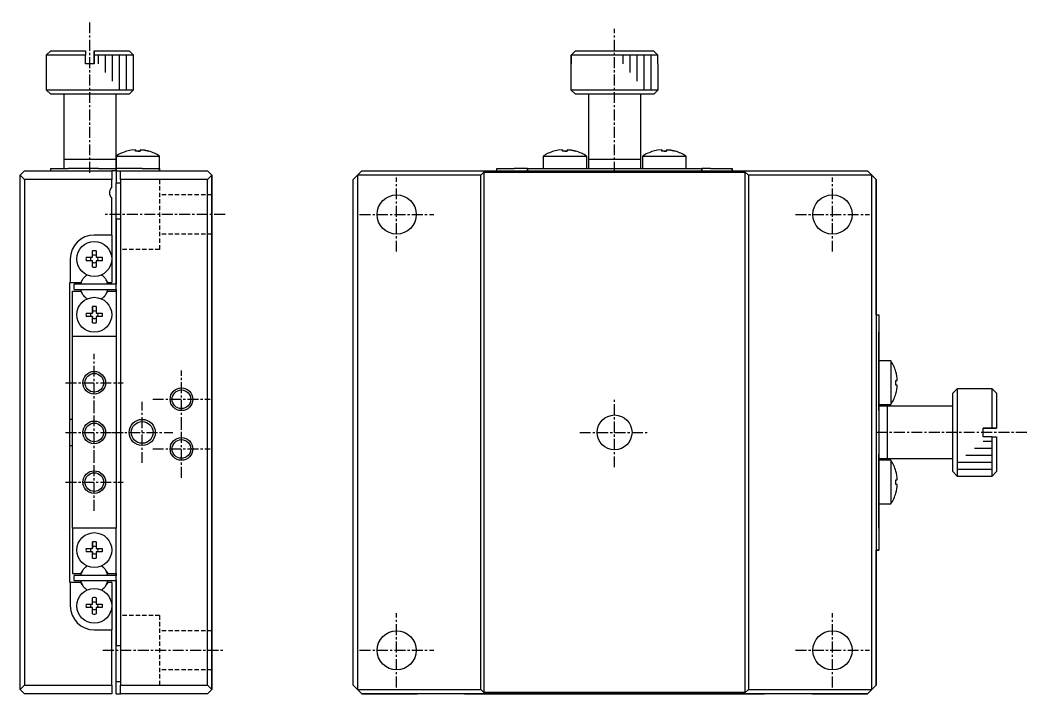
# Model space of a CAD drawing. Extents: x 10 to 289, y 10 to 176.
# Drawn here: x 173.9 to 289.4, y 61.7 to 139 of the extents above; entities that cross this region are included whole.
import ezdxf

# ---------------------------------------------------------------- set-up
doc = ezdxf.new("R2010")
doc.units = 0
doc.linetypes.add('CENTER', pattern=[2, 1.25, -0.25, 0.25, -0.25])
doc.linetypes.add('DASHED', pattern=[0.75, 0.5, -0.25])
doc.layers.get('0').update_dxf_attribs({"linetype": 'CONTINUOUS'})
doc.layers.add('CENTER', color=1, linetype='CENTER')

msp = doc.modelspace()

# ---------------------------------------------------------------- linework, layer by layer
at = {"color": 7, "linetype": 'CONTINUOUS'}
for p, q in [((177.41, 135.49), (176.91, 134.99)), ((177.41, 135.49), (181.41, 135.49)), ((181.41, 135.49), (181.41, 134.99)), ((182.4, 135.49), (182.4, 134.99)), ((182.4, 135.49), (182.41, 135.49)), ((182.41, 134.99), (182.41, 135.49)), ((182.41, 135.49), (186.41, 135.49)), ((186.91, 134.99), (186.41, 135.49)), ((237.12, 134.99), (237.63, 135.49)), ((237.63, 135.49), (237.12, 134.99)), ((237.63, 135.49), (246.57, 135.49)), ((237.63, 135.49), (237.63, 135.49)), ((246.57, 135.49), (247.07, 134.99)), ((181.41, 134.99), (176.91, 134.99)), ((176.91, 134.99), (176.91, 130.99)), ((181.41, 133.99), (181.41, 134.99)), ((182.41, 133.99), (181.41, 133.99)), ((182.4, 133.99), (182.4, 134.99)), ((186.91, 134.99), (182.41, 134.99)), ((182.41, 134.99), (182.41, 133.99)), ((186.91, 130.99), (186.91, 134.99)), ((237.12, 133.99), (237.1, 133.99)), ((237.1, 133.99), (237.1, 130.99)), ((237.12, 134.99), (237.12, 133.99)), ((247.07, 134.99), (237.12, 134.99)), ((237.12, 133.99), (237.12, 134.99)), ((247.07, 133.99), (247.07, 134.99)), ((247.1, 133.99), (247.07, 133.99)), ((247.1, 130.99), (247.1, 133.99)), ((176.91, 130.99), (186.91, 130.99)), ((176.91, 130.99), (177.41, 130.49)), ((186.41, 130.49), (186.91, 130.99)), ((237.1, 130.99), (247.1, 130.99)), ((237.1, 130.99), (237.6, 130.49)), ((246.6, 130.49), (247.1, 130.99)), ((178.91, 130.49), (177.41, 130.49)), ((186.41, 130.49), (177.41, 130.49)), ((181.9, 130.49), (178.91, 130.49)), ((184.91, 130.49), (178.91, 130.49)), ((178.91, 130.49), (178.91, 122.99)), ((184.91, 130.49), (181.9, 130.49)), ((186.41, 130.49), (184.91, 130.49)), ((184.91, 123.39), (184.91, 130.49)), ((239.1, 130.49), (237.6, 130.49)), ((246.6, 130.49), (237.6, 130.49)), ((245.1, 130.49), (239.1, 130.49)), ((245.1, 130.49), (239.1, 130.49)), ((239.1, 130.49), (239.1, 122.99)), ((246.6, 130.49), (245.1, 130.49)), ((245.1, 122.99), (245.1, 130.49)), ((186.64, 124.07), (186.14, 123.96)), ((186.14, 123.96), (186.15, 123.96)), ((186.14, 123.96), (186.14, 123.96)), ((187.14, 124.13), (186.64, 124.07)), ((187.14, 124.13), (187.14, 123.96)), ((187.14, 124.07), (187.14, 124.13)), ((187.14, 123.96), (187.14, 124.07)), ((187.66, 123.96), (187.14, 123.96)), ((187.15, 124.13), (187.15, 123.96)), ((187.15, 124.13), (187.15, 124.07)), ((187.15, 124.07), (187.15, 123.96)), ((187.41, 123.96), (187.67, 123.96)), ((188.17, 124.07), (187.66, 124.13)), ((187.66, 124.13), (187.66, 124.07)), ((187.66, 124.07), (187.66, 123.96)), ((187.67, 124.13), (187.67, 124.13)), ((187.67, 124.13), (188.17, 124.07)), ((188.17, 124.07), (188.67, 123.96)), ((188.66, 123.96), (188.17, 124.07)), ((188.67, 123.96), (188.66, 123.96)), ((235.63, 124.07), (235.14, 123.96)), ((235.14, 123.96), (235.14, 123.96)), ((235.14, 123.96), (235.14, 123.96)), ((236.14, 124.13), (235.63, 124.07)), ((236.13, 124.07), (236.14, 124.13)), ((236.13, 123.96), (236.13, 124.07)), ((236.65, 123.96), (236.13, 123.96)), ((236.14, 124.13), (236.14, 123.96)), ((236.14, 124.13), (236.14, 123.96)), ((236.14, 124.13), (236.14, 124.07)), ((236.14, 124.07), (236.15, 123.96)), ((236.4, 123.96), (236.67, 123.96)), ((236.66, 124.13), (236.65, 124.07)), ((236.65, 124.07), (236.65, 123.96)), ((236.66, 124.13), (236.66, 124.13)), ((237.16, 124.07), (236.66, 124.13)), ((236.66, 124.13), (237.16, 124.07)), ((237.66, 123.96), (237.16, 124.07)), ((237.16, 124.07), (237.66, 123.96)), ((237.66, 123.96), (237.66, 123.96)), ((247.03, 124.07), (246.54, 123.96)), ((246.54, 123.96), (246.54, 123.96)), ((246.54, 123.96), (246.54, 123.96)), ((247.54, 124.13), (247.03, 124.07)), ((247.53, 124.07), (247.54, 124.13)), ((247.53, 123.96), (247.53, 124.07)), ((248.05, 123.96), (247.53, 123.96)), ((247.54, 124.13), (247.54, 123.96)), ((247.54, 124.13), (247.54, 123.96)), ((247.54, 124.13), (247.54, 124.07)), ((247.54, 124.07), (247.55, 123.96)), ((247.8, 123.96), (248.07, 123.96)), ((248.06, 124.13), (248.05, 124.07)), ((248.05, 124.07), (248.05, 123.96)), ((248.06, 124.13), (248.06, 124.13)), ((248.56, 124.07), (248.06, 124.13)), ((248.06, 124.13), (248.56, 124.07)), ((249.06, 123.96), (248.56, 124.07)), ((248.56, 124.07), (249.06, 123.96)), ((249.06, 123.96), (249.06, 123.96)), ((184.91, 122.99), (178.91, 122.99)), ((184.91, 122.99), (178.91, 122.99)), ((178.91, 122.99), (178.91, 121.99)), ((184.91, 123.39), (189.91, 123.39)), ((184.91, 123.39), (184.91, 121.99)), ((184.91, 122.99), (184.91, 123.39)), ((184.91, 121.99), (184.91, 122.99)), ((189.91, 121.99), (189.91, 123.39)), ((233.9, 123.39), (236.38, 123.39)), ((233.9, 123.39), (233.9, 121.99)), ((236.38, 123.39), (238.9, 123.39)), ((238.9, 121.99), (238.9, 123.39)), ((242.1, 122.99), (239.1, 122.99)), ((242.1, 122.99), (239.1, 122.99)), ((239.1, 122.99), (239.1, 121.99)), ((245.1, 122.99), (242.1, 122.99)), ((245.1, 122.99), (242.1, 122.99)), ((245.1, 121.99), (245.1, 122.99)), ((245.3, 123.39), (247.78, 123.39)), ((245.3, 123.39), (245.3, 121.99)), ((247.78, 123.39), (250.3, 123.39)), ((250.3, 121.99), (250.3, 123.39)), ((173.91, 121.19), (174.41, 121.69)), ((174.41, 121.69), (184.41, 121.69)), ((177.41, 121.69), (177.41, 121.99)), ((177.41, 121.99), (179.41, 121.99)), ((182.91, 121.99), (179.41, 121.99)), ((182.91, 121.99), (184.91, 121.99)), ((184.91, 121.69), (184.41, 121.69)), ((184.41, 121.69), (184.41, 120.69)), ((184.91, 121.99), (184.91, 121.69)), ((184.91, 121.69), (184.91, 121.99)), ((185.91, 121.99), (184.91, 121.99)), ((184.91, 121.99), (184.91, 121.69)), ((184.91, 121.69), (184.91, 121.99)), ((184.91, 121.69), (185.41, 121.69)), ((184.91, 121.69), (184.91, 120.29)), ((185.41, 121.69), (195.41, 121.69)), ((185.41, 120.69), (185.41, 121.69)), ((187.91, 121.99), (185.91, 121.99)), ((187.91, 121.99), (189.91, 121.99)), ((189.91, 121.99), (189.91, 121.69)), ((189.91, 121.69), (189.91, 121.99)), ((195.41, 121.69), (195.91, 121.19)), ((195.91, 121.19), (195.41, 121.69)), ((195.56, 121.54), (195.91, 121.19)), ((195.91, 121.19), (195.56, 121.54)), ((213.1, 121.69), (212.6, 121.19)), ((213.1, 121.69), (271.1, 121.69)), ((226.75, 121.19), (227.1, 121.54)), ((227.1, 121.54), (227.1, 61.84)), ((227.1, 121.54), (257.1, 121.54)), ((228.6, 121.69), (228.6, 121.99)), ((228.6, 121.99), (230.6, 121.99)), ((231.1, 121.99), (230.6, 121.99)), ((232.1, 121.99), (231.1, 121.99)), ((232.1, 121.69), (232.1, 121.99)), ((232.1, 121.99), (234.1, 121.99)), ((232.1, 121.99), (232.1, 121.69)), ((234.1, 121.99), (236.4, 121.99)), ((236.4, 121.99), (247.8, 121.99)), ((247.8, 121.99), (250.1, 121.99)), ((250.1, 121.99), (252.1, 121.99)), ((252.1, 121.99), (252.1, 121.69)), ((252.1, 121.69), (252.1, 121.99)), ((253.1, 121.99), (252.1, 121.99)), ((253.1, 121.99), (253.6, 121.99)), ((253.6, 121.99), (255.6, 121.99)), ((255.6, 121.99), (255.6, 121.69)), ((255.6, 121.75), (255.6, 121.99)), ((257.1, 61.84), (257.1, 121.54)), ((257.1, 121.54), (257.45, 121.19)), ((271.6, 121.19), (271.1, 121.69)), ((173.91, 62.19), (173.91, 121.19)), ((174.41, 120.69), (173.91, 121.19)), ((174.41, 120.69), (174.41, 62.69)), ((184.41, 120.69), (174.41, 120.69)), ((184.41, 119.86), (184.41, 120.69)), ((184.91, 116.19), (184.91, 120.29)), ((185.41, 120.29), (184.91, 120.29)), ((185.41, 120.69), (185.41, 62.69)), ((195.41, 120.69), (185.41, 120.69)), ((195.91, 121.19), (195.41, 120.69)), ((195.41, 62.69), (195.41, 120.69)), ((195.91, 121.19), (195.91, 62.19)), ((195.91, 62.19), (195.91, 121.19)), ((212.6, 121.19), (212.1, 120.69)), ((212.1, 62.69), (212.1, 120.69)), ((212.6, 121.19), (212.6, 62.19)), ((226.75, 121.19), (212.6, 121.19)), ((226.75, 62.19), (226.75, 121.19)), ((257.45, 121.19), (257.45, 62.19)), ((271.6, 121.19), (257.45, 121.19)), ((271.6, 62.19), (271.6, 121.19)), ((272.1, 120.69), (271.6, 121.19)), ((272.1, 120.69), (272.1, 62.69)), ((272.1, 105.19), (272.1, 120.69)), ((184.41, 114.34), (184.41, 118.53)), ((195.91, 116.69), (195.91, 118.94)), ((195.91, 114.44), (195.91, 118.94)), ((195.91, 114.44), (195.91, 116.69)), ((184.91, 108.69), (184.91, 116.19)), ((184.91, 116.19), (185.41, 116.19)), ((184.91, 116.19), (184.91, 108.69)), ((184.41, 114.34), (182.41, 114.34)), ((184.41, 114.34), (184.41, 111.59)), ((182.21, 111.79), (182.21, 112.52)), ((182.61, 112.52), (182.61, 111.79)), ((179.66, 111.59), (179.66, 108.89)), ((181.48, 111.79), (182.21, 111.79)), ((182.21, 111.39), (181.48, 111.39)), ((182.21, 110.67), (182.21, 111.39)), ((182.61, 111.79), (183.33, 111.79)), ((182.61, 111.39), (182.61, 110.67)), ((183.33, 111.39), (182.61, 111.39)), ((184.41, 111.59), (184.41, 108.89)), ((179.66, 108.89), (179.61, 108.89)), ((179.61, 93.69), (179.61, 108.89)), ((179.66, 108.89), (180.86, 108.89)), ((180.11, 108.09), (180.11, 108.69)), ((184.91, 108.69), (180.11, 108.69)), ((181.03, 109.19), (180.86, 108.89)), ((183.95, 108.89), (183.78, 109.19)), ((183.95, 108.89), (184.41, 108.89)), ((184.91, 108.09), (184.91, 108.69)), ((179.91, 107.89), (180.86, 107.89)), ((179.91, 102.69), (179.91, 107.89)), ((180.11, 108.09), (184.91, 108.09)), ((180.86, 107.89), (181.03, 107.6)), ((180.86, 107.89), (181.03, 107.6)), ((183.78, 107.6), (183.95, 107.89)), ((183.95, 107.89), (184.91, 107.89)), ((184.91, 107.89), (184.91, 108.09)), ((184.91, 108.09), (184.91, 107.89)), ((184.91, 107.89), (184.91, 102.69)), ((181.48, 105.39), (182.21, 105.39)), ((182.21, 105.39), (182.21, 106.12)), ((182.21, 106.12), (182.21, 105.58)), ((182.21, 105.58), (182.21, 105.39)), ((182.61, 106.12), (182.61, 105.39)), ((182.61, 105.39), (183.33, 105.39)), ((272.1, 105.19), (272.4, 105.19)), ((272.4, 105.19), (272.4, 103.19)), ((272.4, 105.19), (272.4, 103.19)), ((182.21, 104.99), (181.48, 104.99)), ((182.21, 104.27), (182.21, 104.99)), ((182.21, 104.99), (182.21, 104.81)), ((182.21, 104.27), (182.21, 104.81)), ((182.61, 104.99), (182.61, 104.27)), ((183.33, 104.99), (182.61, 104.99)), ((272.4, 103.19), (272.4, 80.19)), ((272.4, 102.69), (272.4, 103.19)), ((179.91, 80.69), (179.91, 102.69)), ((184.91, 102.69), (179.91, 102.69)), ((184.91, 102.69), (184.91, 80.69)), ((272.4, 101.69), (272.4, 102.69)), ((272.4, 100.54), (272.4, 102.19)), ((272.4, 100.54), (272.4, 102.19)), ((272.4, 101.69), (272.4, 99.89)), ((272.4, 100.54), (272.4, 94.69)), ((272.4, 94.2), (272.4, 100.54)), ((273.79, 99.89), (272.4, 99.89)), ((273.79, 99.89), (273.79, 94.89)), ((274.36, 98.65), (274.37, 98.66)), ((274.36, 97.13), (274.36, 97.65)), ((274.36, 97.65), (274.53, 97.65)), ((274.53, 97.13), (274.36, 97.13)), ((274.37, 96.13), (274.36, 96.14)), ((281.4, 96.69), (280.9, 96.19)), ((280.9, 91.69), (280.9, 96.19)), ((281.4, 96.69), (281.4, 91.69)), ((285.4, 96.69), (281.4, 96.69)), ((285.4, 92.19), (285.4, 96.69)), ((285.9, 96.19), (285.4, 96.69)), ((285.9, 96.19), (285.9, 92.19)), ((285.9, 96.19), (285.9, 92.19)), ((272.4, 94.69), (272.4, 94.89)), ((272.4, 94.89), (273.79, 94.89)), ((179.61, 89.69), (179.61, 93.69)), ((184.91, 94.29), (184.91, 89.09)), ((273.4, 94.69), (272.4, 94.69)), ((273.4, 88.69), (273.4, 94.69)), ((273.4, 88.69), (273.4, 94.69)), ((280.9, 94.69), (273.4, 94.69)), ((179.91, 93.19), (179.61, 93.19)), ((280.9, 87.19), (280.9, 91.69)), ((281.4, 91.69), (281.4, 86.69)), ((284.4, 91.19), (284.4, 92.19)), ((285.4, 92.19), (284.4, 92.19)), ((284.4, 92.19), (285.4, 92.19)), ((284.4, 91.19), (284.4, 92.19)), ((285.4, 92.19), (285.9, 92.19)), ((285.9, 92.19), (285.4, 92.19)), ((179.61, 90.19), (179.91, 90.19)), ((285.4, 91.19), (284.4, 91.19)), ((285.4, 86.69), (285.4, 91.19)), ((285.4, 91.19), (285.9, 91.19)), ((285.9, 91.19), (285.9, 87.19)), ((285.9, 91.19), (285.9, 87.19)), ((179.61, 74.49), (179.61, 89.69)), ((272.4, 82.84), (272.4, 89.19)), ((272.4, 88.69), (272.4, 82.84)), ((272.4, 88.49), (272.4, 88.69)), ((272.4, 88.69), (273.4, 88.69)), ((273.79, 88.49), (272.4, 88.49)), ((273.4, 88.69), (280.9, 88.69)), ((273.79, 88.49), (273.79, 83.49)), ((274.36, 87.25), (274.37, 87.26)), ((280.9, 87.19), (281.4, 86.69)), ((281.4, 86.69), (285.4, 86.69)), ((285.4, 86.69), (285.9, 87.19)), ((274.36, 85.73), (274.36, 86.25)), ((274.36, 86.25), (274.53, 86.25)), ((274.53, 85.73), (274.36, 85.73)), ((274.37, 84.73), (274.36, 84.74)), ((272.4, 83.49), (272.4, 81.69)), ((272.4, 83.49), (273.79, 83.49)), ((272.4, 81.19), (272.4, 82.84)), ((272.4, 81.19), (272.4, 82.84)), ((272.4, 80.69), (272.4, 81.69)), ((184.91, 80.69), (179.91, 80.69)), ((179.91, 80.69), (179.91, 75.49)), ((184.91, 75.49), (184.91, 80.69)), ((272.4, 80.69), (272.4, 80.19)), ((272.4, 80.19), (272.4, 78.19)), ((272.4, 80.19), (272.4, 78.19)), ((182.21, 78.39), (182.21, 79.12)), ((182.21, 79.12), (182.21, 78.58)), ((182.21, 78.58), (182.21, 78.39)), ((182.61, 79.12), (182.61, 78.39)), ((181.48, 78.39), (182.21, 78.39)), ((182.21, 77.99), (181.48, 77.99)), ((182.21, 77.27), (182.21, 77.99)), ((182.21, 77.99), (182.21, 77.81)), ((182.21, 77.27), (182.21, 77.81)), ((182.61, 78.39), (183.33, 78.39)), ((182.61, 77.99), (182.61, 77.27)), ((183.33, 77.99), (182.61, 77.99)), ((272.4, 78.19), (272.1, 78.19)), ((272.1, 78.19), (272.4, 78.19)), ((272.1, 62.69), (272.1, 78.19)), ((179.91, 75.49), (180.86, 75.49)), ((180.11, 74.69), (180.11, 75.29)), ((184.91, 75.29), (180.11, 75.29)), ((180.86, 75.49), (181.03, 75.79)), ((180.86, 75.49), (181.03, 75.79)), ((183.78, 75.79), (183.95, 75.49)), ((183.95, 75.49), (184.91, 75.49)), ((184.91, 75.29), (184.91, 75.49)), ((184.91, 75.49), (184.91, 75.29)), ((184.91, 74.69), (184.91, 75.29)), ((179.66, 74.49), (179.61, 74.49)), ((179.66, 74.49), (179.66, 71.79)), ((180.86, 74.49), (179.66, 74.49)), ((180.11, 74.69), (184.91, 74.69)), ((181.03, 74.2), (180.86, 74.49)), ((183.95, 74.49), (183.78, 74.2)), ((184.41, 74.49), (183.95, 74.49)), ((184.41, 74.49), (184.41, 71.79)), ((184.91, 67.19), (184.91, 74.69)), ((184.91, 74.69), (184.91, 67.19)), ((181.48, 71.99), (182.21, 71.99)), ((182.21, 71.99), (182.21, 72.72)), ((182.61, 72.72), (182.61, 71.99)), ((182.61, 71.99), (183.33, 71.99)), ((184.41, 71.79), (184.41, 69.04)), ((182.21, 71.59), (181.48, 71.59)), ((182.21, 70.87), (182.21, 71.59)), ((182.61, 71.59), (182.61, 70.87)), ((183.33, 71.59), (182.61, 71.59)), ((182.41, 69.04), (184.41, 69.04)), ((184.41, 62.69), (184.41, 69.04)), ((195.91, 66.69), (195.91, 68.94)), ((195.91, 64.44), (195.91, 68.94)), ((185.41, 67.19), (184.91, 67.19)), ((184.91, 63.09), (184.91, 67.19)), ((195.91, 64.44), (195.91, 66.69)), ((173.91, 62.19), (174.41, 62.69)), ((174.41, 62.69), (184.41, 62.69)), ((184.41, 62.69), (184.41, 61.69)), ((185.41, 63.09), (184.91, 63.09)), ((184.91, 61.69), (184.91, 63.09)), ((185.41, 62.69), (195.41, 62.69)), ((185.41, 61.69), (185.41, 62.69)), ((195.41, 62.69), (195.91, 62.19)), ((212.1, 62.69), (212.6, 62.19)), ((271.6, 62.19), (272.1, 62.69)), ((174.41, 61.69), (173.91, 62.19)), ((184.41, 61.69), (174.41, 61.69)), ((184.91, 61.69), (185.41, 61.69)), ((195.41, 61.69), (185.41, 61.69)), ((195.91, 62.19), (195.41, 61.69)), ((195.41, 61.69), (195.91, 62.19)), ((195.56, 61.84), (195.91, 62.19)), ((195.91, 62.19), (195.56, 61.84)), ((212.6, 62.19), (213.1, 61.69)), ((212.6, 62.19), (226.75, 62.19)), ((271.1, 61.69), (213.1, 61.69)), ((213.1, 61.69), (219.45, 61.69)), ((222.2, 61.69), (219.45, 61.69)), ((224.9, 61.69), (222.2, 61.69)), ((224.9, 61.69), (259.3, 61.69)), ((227.1, 61.84), (226.75, 62.19)), ((257.1, 61.84), (227.1, 61.84)), ((257.45, 62.19), (257.1, 61.84)), ((257.45, 62.19), (271.6, 62.19)), ((262, 61.69), (259.3, 61.69)), ((264.75, 61.69), (268.94, 61.69)), ((268.94, 61.69), (270.26, 61.69)), ((270.26, 61.69), (271.1, 61.69)), ((271.1, 61.69), (271.6, 62.19))]:
    msp.add_line(p, q, dxfattribs=at)
at = {"color": 3, "linetype": 'CONTINUOUS'}
for p, q in [((182.91, 133.99), (182.91, 134.99)), ((183.71, 132.99), (183.71, 134.99)), ((184.51, 131.99), (184.51, 134.99)), ((185.31, 130.99), (185.31, 134.99)), ((186.11, 130.99), (186.11, 134.99)), ((243.1, 133.99), (243.1, 134.99)), ((243.9, 132.99), (243.9, 134.99)), ((244.7, 131.99), (244.7, 134.99)), ((245.5, 130.99), (245.5, 134.99)), ((246.3, 130.99), (246.3, 134.99)), ((284.4, 90.69), (285.4, 90.69)), ((282.4, 89.09), (285.4, 89.09)), ((283.4, 89.89), (285.4, 89.89)), ((281.4, 88.29), (285.4, 88.29)), ((281.4, 87.49), (285.4, 87.49))]:
    msp.add_line(p, q, dxfattribs=at)
at = {"color": 3, "linetype": 'DASHED'}
for p, q in [((189.91, 120.69), (189.91, 112.69)), ((195.91, 118.94), (189.91, 118.94)), ((195.91, 114.44), (189.91, 114.44)), ((189.91, 112.69), (185.41, 112.69)), ((189.91, 70.69), (185.41, 70.69)), ((189.91, 70.69), (189.91, 62.69)), ((195.91, 68.94), (189.91, 68.94)), ((195.91, 64.44), (189.91, 64.44))]:
    msp.add_line(p, q, dxfattribs=at)
at = {"color": 7, "linetype": 'CONTINUOUS'}
for centre, radius in [((217.1, 116.69), 2.25), ((267.1, 116.69), 2.25), ((182.41, 111.59), 2), ((182.41, 105.19), 2), ((182.41, 97.39), 1.07), ((192.41, 95.49), 1.07), ((242.1, 91.69), 2), ((182.41, 91.69), 1.07), ((187.91, 91.69), 1.25), ((192.41, 89.79), 1.07), ((182.41, 85.99), 1.07), ((182.41, 78.19), 2), ((182.41, 71.79), 2), ((217.1, 66.69), 2.25), ((267.1, 66.69), 2.25)]:
    msp.add_circle(centre, radius, dxfattribs=at)
at = {"color": 3, "linetype": 'CONTINUOUS'}
for centre, radius in [((182.41, 97.39), 1.3), ((192.41, 95.49), 1.3), ((182.41, 91.69), 1.3), ((187.91, 91.69), 1.5), ((192.41, 89.79), 1.3), ((182.41, 85.99), 1.3)]:
    msp.add_circle(centre, radius, dxfattribs=at)
at = {"color": 7, "linetype": 'CONTINUOUS'}
for centre, radius, start, end in [((187.41, 119.64), 4.5, 106.2861, 123.749), ((187.41, 119.64), 4.5, 56.251, 73.7139), ((236.4, 119.64), 4.5, 106.2861, 123.749), ((236.4, 119.64), 4.5, 56.251, 73.7139), ((247.8, 119.64), 4.5, 106.2861, 123.749), ((247.8, 119.64), 4.5, 56.251, 73.7139), ((185.16, 119.19), 1, 138.5904, 221.4096), ((182.41, 111.59), 2.75, 90, 180), ((182.41, 111.59), 0.95, 77.8468, 102.1532), ((182.41, 111.59), 0.95, 167.8468, 192.1532), ((182.41, 111.59), 0.435, 152.6335, 207.3665), ((182.41, 111.59), 0.435, 62.6335, 117.3665), ((182.41, 111.59), 0.435, 242.6335, 297.3665), ((182.41, 111.59), 0.435, 332.6335, 27.3665), ((182.41, 111.59), 0.95, 347.8468, 12.1532), ((182.52, 108.28), 1.75, 121.8815, 135), ((182.41, 108.39), 1.59, 120.4333, 134.9997), ((182.41, 111.59), 0.95, 257.8468, 282.1532), ((182.29, 108.28), 1.75, 45, 58.1185), ((182.41, 108.39), 1.59, 45, 59.5667), ((182.41, 108.39), 1.59, 150, 169.107), ((182.41, 108.39), 1.59, 135, 150), ((182.41, 108.39), 1.59, 30, 45), ((182.41, 108.39), 1.59, 10.893, 30), ((182.41, 108.39), 1.59, 190.8931, 210), ((182.41, 108.39), 1.59, 210, 225), ((182.41, 108.39), 1.59, 315, 330), ((182.41, 108.39), 1.59, 330, 349.1069), ((182.52, 108.51), 1.75, 225, 238.1185), ((182.41, 108.39), 1.59, 225, 239.5668), ((182.29, 108.51), 1.75, 301.8815, 315), ((182.41, 108.39), 1.59, 300.4332, 315.0003), ((182.41, 105.19), 0.95, 167.8468, 192.1532), ((182.41, 105.19), 0.435, 152.6335, 207.3665), ((182.41, 105.19), 0.95, 77.8468, 102.1532), ((182.41, 105.19), 0.435, 62.6335, 117.3665), ((182.41, 105.19), 0.435, 332.6335, 27.3665), ((182.41, 105.19), 0.95, 347.8468, 12.1532), ((182.41, 105.19), 0.435, 242.6335, 297.3665), ((182.41, 105.19), 0.95, 257.8468, 282.1532), ((270.05, 97.39), 4.5, 16.2858, 33.749), ((270.05, 97.39), 4.49, 3.3178, 16.2694), ((270.05, 97.39), 4.49, 343.7306, 356.6822), ((270.05, 97.39), 4.5, 326.251, 343.7142), ((270.05, 85.99), 4.5, 16.2858, 33.749), ((270.05, 85.99), 4.49, 3.3178, 16.2694), ((270.05, 85.99), 4.49, 343.7306, 356.6822), ((270.05, 85.99), 4.5, 326.251, 343.7142), ((182.41, 78.19), 0.95, 77.8468, 102.1532), ((182.41, 78.19), 0.435, 62.6335, 117.3665), ((182.41, 78.19), 0.95, 167.8468, 192.1532), ((182.41, 78.19), 0.435, 152.6335, 207.3665), ((182.41, 78.19), 0.435, 242.6335, 297.3665), ((182.41, 78.19), 0.435, 332.6335, 27.3665), ((182.41, 78.19), 0.95, 347.8468, 12.1532), ((182.52, 74.88), 1.75, 121.8815, 135), ((182.41, 74.99), 1.59, 120.4333, 134.9997), ((182.41, 78.19), 0.95, 257.8468, 282.1532), ((182.29, 74.88), 1.75, 45, 58.1185), ((182.41, 74.99), 1.59, 45, 59.5667), ((182.41, 74.99), 1.59, 150, 169.107), ((182.41, 74.99), 1.59, 135, 150), ((182.41, 74.99), 1.59, 30, 45), ((182.41, 74.99), 1.59, 10.893, 30), ((182.41, 74.99), 1.59, 190.8931, 210), ((182.41, 74.99), 1.59, 210, 225), ((182.41, 74.99), 1.59, 315, 330), ((182.41, 74.99), 1.59, 330, 349.1069), ((182.52, 75.11), 1.75, 225, 238.1185), ((182.41, 74.99), 1.59, 224.9998, 239.5668), ((182.29, 75.11), 1.75, 301.8815, 315), ((182.41, 74.99), 1.59, 300.4332, 315.0003), ((182.41, 71.79), 2.75, 180, 270), ((182.41, 71.79), 0.95, 167.8468, 192.1532), ((182.41, 71.79), 0.435, 152.6335, 207.3665), ((182.41, 71.79), 0.95, 77.8468, 102.1532), ((182.41, 71.79), 0.435, 62.6335, 117.3665), ((182.41, 71.79), 0.435, 332.6335, 27.3665), ((182.41, 71.79), 0.95, 347.8468, 12.1532), ((182.41, 71.79), 0.435, 242.6335, 297.3665), ((182.41, 71.79), 0.95, 257.8468, 282.1532)]:
    msp.add_arc(centre, radius, start, end, dxfattribs=at)
at = {"layer": 'CENTER', "color": 1, "linetype": 'CENTER'}
for p, q in [((181.91, 121.49), (181.91, 138.99)), ((242.1, 121.49), (242.1, 137.99)), ((217.1, 112.44), (217.1, 120.94)), ((267.1, 112.44), (267.1, 120.94)), ((197.41, 116.69), (183.41, 116.69)), ((212.85, 116.69), (221.35, 116.69)), ((262.85, 116.69), (271.35, 116.69)), ((182.41, 94.09), (182.41, 100.69)), ((192.41, 92.19), (192.41, 98.79)), ((179.11, 97.39), (185.71, 97.39)), ((182.41, 88.39), (182.41, 94.99)), ((187.91, 88.19), (187.91, 95.19)), ((189.11, 95.49), (195.71, 95.49)), ((242.1, 87.69), (242.1, 95.69)), ((192.41, 86.49), (192.41, 93.09)), ((179.11, 91.69), (185.71, 91.69)), ((184.41, 91.69), (191.41, 91.69)), ((238.1, 91.69), (246.1, 91.69)), ((289.4, 91.69), (271.9, 91.69)), ((182.41, 82.69), (182.41, 89.29)), ((189.11, 89.79), (195.71, 89.79)), ((179.11, 85.99), (185.71, 85.99)), ((217.1, 62.44), (217.1, 70.94)), ((267.1, 62.44), (267.1, 70.94)), ((183.41, 66.69), (197.41, 66.69)), ((212.85, 66.69), (221.35, 66.69)), ((262.85, 66.69), (271.35, 66.69))]:
    msp.add_line(p, q, dxfattribs=at)

doc.saveas('drawing.dxf')
